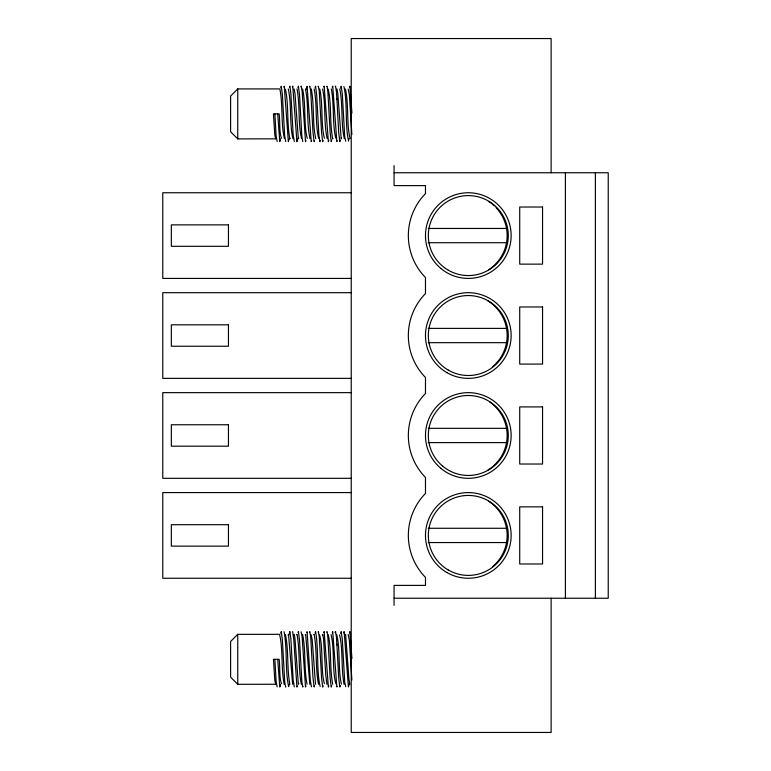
<?xml version="1.0" encoding="UTF-8"?>
<svg xmlns="http://www.w3.org/2000/svg" width="771" height="771" viewBox="0 0 771 771"><rect width="100%" height="100%" fill="white"/><g stroke="black" fill="none" stroke-linecap="round" stroke-linejoin="round"><path stroke-width="1.16" d="M306.309 89.523L306.424 88.492M297.606 138.953L296.922 141.662L292.749 86.121L292.411 86.882M289.019 139.146L288.344 141.585L284.277 86.275L283.824 86.988M288.797 686.151L289.019 684.561M289.279 634.128L289.848 631.526L290.879 638.947L293.163 680.147L294.31 686.894M340.724 88.222L341.187 86.227L342.324 94.168L344.724 136.862L345.755 141.295M340.724 633.637L341.187 631.642L342.324 639.583L344.724 682.277L345.755 686.701M297.963 87.711L298.425 86.14L299.562 95.238L301.856 136.322L302.772 141.613M306.54 87.653L307.109 86.304L311.224 141.594L311.686 140.438M332.262 87.499L332.725 86.14L336.84 141.527L337.293 140.862M332.262 632.904L332.725 631.555L336.84 686.942L337.293 686.277M323.126 140.351L322.673 141.652L321.546 132.323L319.29 91.614L318.384 86.198L318.153 86.699M323.126 685.766L322.673 687.067L321.546 677.738L319.29 637.029L318.384 631.603L318.153 632.114M280.817 87.884L281.27 86.188L282.417 95.055L284.701 136.13L285.733 141.517M320.264 140.418L319.917 141.633L318.886 135.127L316.717 95.556L315.57 86.179L315.117 87.663M280.817 633.299L281.27 631.594L282.417 640.46L284.701 681.545L285.617 687.077L285.848 686.585M348.877 685.409L348.425 687.019L344.136 631.603L343.683 632.933M340.29 140.052L339.838 141.642L338.71 132.757L336.908 98.736M340.29 685.458L339.838 687.057L338.71 678.172L336.908 644.151M331.713 140.177L331.26 141.7L330.133 132.535L327.868 91.865L327.077 86.179L326.74 86.603M331.713 685.592L331.26 687.115L330.133 677.94L327.868 637.27L327.077 631.594L326.74 632.008M315.117 633.068L315.57 631.594C318.741 648.883 316.467 671.628 320.148 686.441M328.832 140.312L328.379 141.7L324.148 86.121L323.801 86.95M328.832 685.718L328.379 687.106L324.148 631.526L323.801 632.365M349.417 87.451L349.87 86.198L351.933 113.086M298.078 632.422L298.425 631.545L299.562 640.653L301.856 681.737L302.772 687.019L302.993 686.421M349.417 632.856L349.87 631.613L351.933 658.501M314.539 140.428L314.096 141.594L312.959 132.034L310.703 91.373L309.797 86.207L309.576 86.718M314.539 685.833L314.096 687.009L312.959 677.449L310.703 636.788L309.797 631.622L309.576 632.133M305.962 140.467L305.509 141.623L302.116 91.229L301.22 86.159L300.989 86.747M305.962 685.882L305.509 687.038L302.116 636.644L301.104 631.767M297.375 685.997L296.922 687.077L293.761 639.371L292.633 631.594M289.501 87.123L289.848 86.121L290.879 93.532L293.163 134.732L294.31 141.488M298.782 138.038L298.338 138.838L294.994 93.599L294.098 88.935M341.62 138.038L341.177 138.838L337.823 93.599L336.937 88.935M298.782 683.453L298.338 684.253L294.994 639.005L294.32 634.543L293.876 634.812M345.186 635.179L345.63 634.388L348.984 679.627L349.87 684.291M280.21 140.794L279.757 141.527L277.724 113.906M288.075 635.179L288.537 634.398L292.652 684.272M280.21 686.2L279.757 686.932L277.724 659.321M306.656 632.413L307.109 631.719L310.318 680.436L311.455 686.807M305.229 635.102L305.682 634.427L309.797 684.291M322.374 635.034L322.837 634.456L323.521 638.716L325.805 675.56L326.952 684.291M288.682 686.662C285.029 670.722 287.448 648.903 284.046 631.68M335.867 138.221C332.253 125.365 334.383 104.345 331.299 88.925M335.867 683.626C332.099 671.146 334.681 648.546 331.067 634.6M319.531 634.986C323.338 647.052 320.63 671.589 324.437 683.655M281.608 138.24C279.169 133.894 280.104 120.835 279.15 113.906L273.445 113.906L274.813 135.012L275.729 138.751M324.437 138.24C320.746 125.394 323.136 104.152 319.753 88.973M281.608 683.655C279.169 679.309 280.104 666.25 279.15 659.321L273.445 659.321L274.813 680.427L275.729 684.166M339.529 634.957C343.134 648.045 340.984 668.823 344.097 684.301M318.722 138.288C315.117 125.095 317.276 104.422 314.144 88.925M301.567 138.346C297.982 124.844 300.16 104.49 296.999 88.925M307.263 138.414C303.61 124.777 306.048 104.104 302.579 89.041M350.092 138.414C346.439 124.757 348.877 104.085 345.408 89.041M336.715 634.812C340.368 648.45 337.929 669.122 341.399 684.185M284.422 138.414C280.846 124.603 283.044 104.557 279.844 88.925L237.747 88.916L230.606 96.057L230.606 131.754L237.747 138.896L275.498 138.847M348.656 141.16C344.859 125.885 347.644 102.35 343.905 86.487M279.613 634.755C283.169 648.835 280.952 668.621 284.191 684.291M296.768 634.697L296.999 634.331C300.044 650.657 298.204 668.043 301.336 684.282M290.089 138.558L289.857 138.896C286.745 122.82 288.807 104.355 285.395 89.137M332.918 138.558L332.696 138.896C329.574 122.82 331.646 104.355 328.234 89.137M311.06 634.668L312.168 639.496L315.512 684.291M313.913 634.649L314.144 634.331C317.17 650.666 315.329 668.091 318.49 684.272M344.329 138.587C340.792 123.89 343.095 104.692 339.76 88.964M327.183 138.635C323.666 123.717 325.969 104.692 322.606 88.983M279.844 634.331L237.747 634.331L230.606 641.472L230.606 677.169L237.747 684.301L275.498 684.253M348.213 89.147L349.359 94.852L351.875 134.626M348.213 634.562L349.359 640.267L351.875 680.032M315.744 138.674C312.332 123.466 314.404 104.991 311.282 88.916M285.395 634.543C288.807 649.76 286.745 668.235 289.857 684.301M328.234 634.543C331.646 649.76 329.574 668.235 332.696 684.301M310.029 138.674C306.53 123.572 308.853 104.673 305.461 89.002M292.884 138.713C289.404 123.427 291.727 104.605 288.306 89.031M277.155 141.469L276.124 136.091L274.871 113.906M277.155 686.884L276.124 681.497L274.871 659.321M302.579 634.456C305.933 650.155 303.841 668.168 307.041 684.291M394.068 172.762L608.232 172.762L608.232 598.238L394.068 598.238M351.229 192.75L162.768 192.75L162.768 278.418L351.229 278.418M428.252 228.447L506.518 228.447M428.252 242.72L506.518 242.72M351.229 292.691L162.768 292.691L162.768 378.359L351.229 378.359M428.252 328.388L506.518 328.388M428.252 342.671L506.518 342.671M351.229 392.641L162.768 392.641L162.768 478.309L351.229 478.309M428.252 428.329L506.518 428.329M428.252 442.612L506.518 442.612M351.229 492.582L162.768 492.582L162.768 578.25L351.229 578.25M428.252 528.28L506.518 528.28M428.252 542.553L506.518 542.553M335.549 631.545L336.455 637.444M336.455 92.038L335.549 86.13A26.012 1.282 -89.7 0 0 335.327 86.313M595.385 172.762L595.385 598.238M565.403 172.762L565.403 598.238M551.12 172.762L551.12 38.55L351.229 38.55L351.229 732.45L551.12 732.45L551.12 598.238M394.068 165.62L394.068 185.609L425.476 185.609L425.476 193.617A59.965 59.965 0 0 0 425.476 277.55L425.476 293.558A59.965 59.965 0 0 0 425.476 377.491L425.476 393.509A59.965 59.965 0 0 0 425.476 477.442L425.476 493.45A59.965 59.965 0 0 0 425.476 577.383L425.476 585.391L394.068 585.391L394.068 605.38M237.747 88.916L237.747 138.896M237.747 634.331L237.747 684.301M348.993 138.568A26.002 1.108 -88.6 0 1 348.877 139.522M336.464 92.944A25.992 0.79 87.8 0 1 336.898 99.604M280.442 138.78A26.002 1.128 -88.7 0 1 280.21 140.457M488.747 501.295A40.834 40.834 0 0 1 492.563 566.695M492.563 404.187A40.834 40.834 0 0 1 493.459 465.983M492.563 466.754A40.834 40.834 0 0 1 487.744 470.233M489.73 402.019A40.834 40.834 0 0 1 491.638 403.445M493.459 305.017A40.834 40.834 0 0 1 492.563 366.813M487.744 300.767A40.834 40.834 0 0 1 492.563 304.246M496.013 207.563A40.834 40.834 0 0 1 488.747 269.705M488.747 201.462A40.834 40.834 0 0 1 494.336 205.876M348.993 683.983A26.002 1.108 -88.6 0 1 348.877 684.937M336.464 638.359A25.992 0.79 87.8 0 1 336.898 645.019M335.096 632.692A26.012 1.282 -89.7 0 1 335.549 631.584M280.442 684.195A26.002 1.128 -88.7 0 1 280.21 685.862M542.553 207.023L519.712 207.023L519.712 264.135L542.553 264.135L542.553 207.023M228.447 224.872L171.335 224.872L171.335 246.296L228.447 246.296L228.447 224.872M542.553 306.974L519.712 306.974L519.712 364.085L542.553 364.085L542.553 306.974M228.447 324.822L171.335 324.822L171.335 346.237L228.447 346.237L228.447 324.822M542.553 406.915L519.712 406.915L519.712 464.026L542.553 464.026L542.553 406.915M228.447 424.763L171.335 424.763L171.335 446.178L228.447 446.178L228.447 424.763M542.553 506.865L519.712 506.865L519.712 563.977L542.553 563.977L542.553 506.865M228.447 524.704L171.335 524.704L171.335 546.128L228.447 546.128L228.447 524.704M448.327 570.039A39.976 39.976 0 0 0 508.291 535.421A39.976 39.976 0 0 0 448.327 500.793A39.976 39.976 0 0 0 448.327 570.039M446.891 572.516A42.829 42.829 0 0 0 511.144 535.421A42.829 42.829 0 0 0 446.891 498.326A42.829 42.829 0 0 0 446.891 572.516M442.612 466.098A39.976 39.976 0 0 0 507.684 442.419A39.976 39.976 0 0 0 454.639 397.903A39.976 39.976 0 0 0 442.612 466.098M440.781 468.286A42.829 42.829 0 0 0 510.498 442.911A42.829 42.829 0 0 0 453.666 395.224A42.829 42.829 0 0 0 440.781 468.286M448.327 370.147A39.976 39.976 0 0 0 508.291 335.53A39.976 39.976 0 0 0 448.327 300.902A39.976 39.976 0 0 0 448.327 370.147M446.891 372.624A42.829 42.829 0 0 0 511.144 335.53A42.829 42.829 0 0 0 446.891 298.435A42.829 42.829 0 0 0 446.891 372.624M448.327 270.207A39.976 39.976 0 0 0 508.291 235.579A39.976 39.976 0 0 0 448.327 200.961A39.976 39.976 0 0 0 448.327 270.207M440.781 268.395A42.829 42.829 0 0 0 510.498 243.019A42.829 42.829 0 0 0 453.666 195.333A42.829 42.829 0 0 0 440.781 268.395"/></g></svg>
